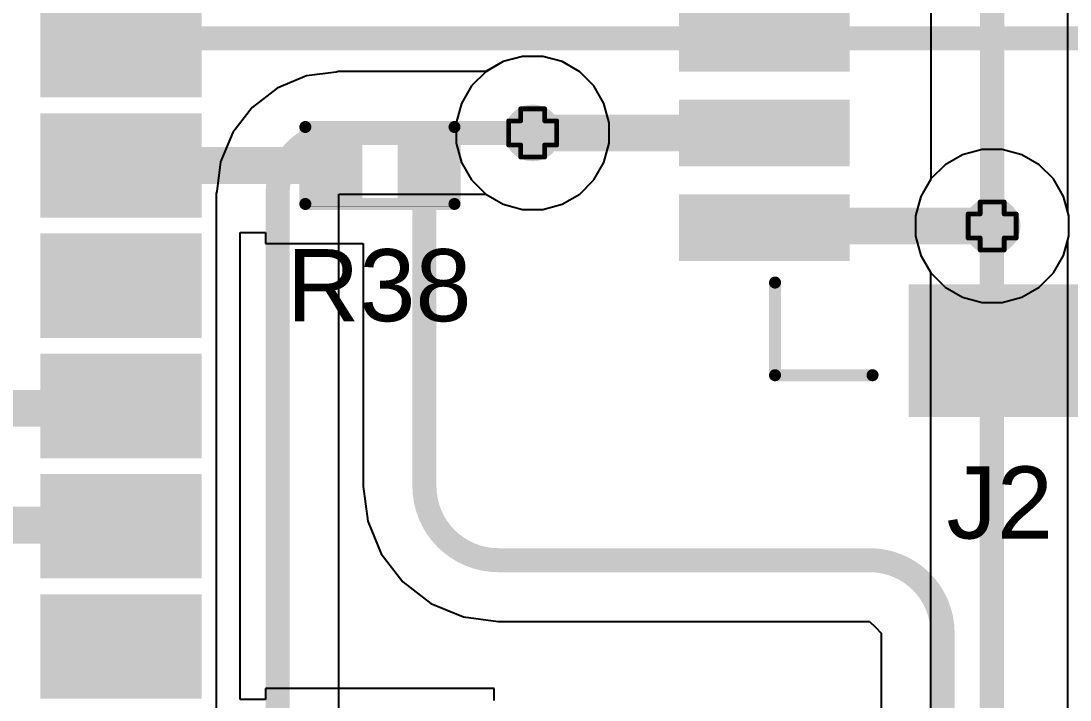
# Model space of a CAD drawing. Header units: inches. Extents: x -18 to 202, y -11 to 119.
# Drawn here: x 33.59 to 44.66, y 46.81 to 53.98 of the extents above; entities that cross this region are included whole.
import ezdxf

# ---------------------------------------------------------------- set-up
doc = ezdxf.new("R2010")
doc.units = ezdxf.units.IN
for name, color, linetype in [('Board Outline', 216, 'Continuous'), ('Bottom Layer', 5, 'Continuous'), ('Drill Drawing', 1, 'Continuous'), ('Ground', 16, 'Continuous'), ('Power', 76, 'Continuous'), ('Top Layer', 1, 'Continuous'), ('Top Overlay', 2, 'Continuous'), ('Top Paste', 8, 'Continuous'), ('Top Solder', 216, 'Continuous'), ('Via Holes', 16, 'Continuous')]:
    doc.layers.add(name, color=color, linetype=linetype)
doc.styles.add('Arial', font='', dxfattribs={"height": 0.2})
doc.styles.get('Arial').set_extended_font_data('Arial')

# ---------------------------------------------------------------- blocks, each defined once
blk = doc.blocks.new('R___0402_3')
at = {"layer": 'Top Layer'}
for points in [[(-0.6985, -0.3175), (-0.6985, 0.3175), (-0.2412999999999999, 0.3175), (-0.2413, -0.3175)], [(0.24130254, -0.3175), (0.24130254, 0.3175), (0.6985025399999999, 0.3175), (0.6985025399999999, -0.3175)]]:
    blk.add_hatch(color=1, dxfattribs=at).paths.add_polyline_path(points)
at = {"layer": 'Top Paste'}
for points in [[(-0.6985, -0.3175), (-0.6985, 0.3175), (-0.2412999999999999, 0.3175), (-0.2413, -0.3175)], [(0.24130254, -0.3175), (0.24130254, 0.3175), (0.6985025399999999, 0.3175), (0.6985025399999999, -0.3175)]]:
    blk.add_hatch(color=8, dxfattribs=at).paths.add_polyline_path(points)
at = {"layer": 'Top Solder'}
for points in [[(-0.75350116, -0.37250116), (-0.75350116, 0.37250116), (-0.1862988399999999, 0.37250116), (-0.18629884, -0.37250116)], [(0.18630138, -0.37250116), (0.18630138, 0.37250116), (0.7535037, 0.37250116), (0.7535037, -0.37250116)]]:
    blk.add_hatch(color=216, dxfattribs=at).paths.add_polyline_path(points)
at = {"layer": 'Top Overlay'}
for points in [[(-0.7874, 0.4064, 0.127, 0.127, 0), (0.7874, 0.4064, 0.127, 0.127, 0)], [(-0.7874, -0.4064, 0.127, 0.127, 0), (-0.7874, 0.4064, 0.127, 0.127, 0)], [(0.7874, -0.4064, 0.127, 0.127, 0), (0.7874, 0.4064, 0.127, 0.127, 0)], [(-0.7874, -0.4064, 0.127, 0.127, 0), (0.7874, -0.4064, 0.127, 0.127, 0)], [(-0.8127974599999999, -0.4318, 0.0032258, 0.0032258, 0), (0.8128, -0.4318, 0.0032258, 0.0032258, 0)]]:
    blk.add_lwpolyline(points, format="xyseb", dxfattribs=at)
for points in [[(-0.8191499999999999, 0.4064, 0.0635, 0.0635, 1), (-0.7556499999999999, 0.4064, 0.0635, 0.0635, 1)], [(-0.8191499999999999, 0.4064, 0.0635, 0.0635, 1), (-0.7556499999999999, 0.4064, 0.0635, 0.0635, 1)], [(0.7556499999999999, 0.4064, 0.0635, 0.0635, 1), (0.8191499999999999, 0.4064, 0.0635, 0.0635, 1)], [(0.7556499999999999, 0.4064, 0.0635, 0.0635, 1), (0.8191499999999999, 0.4064, 0.0635, 0.0635, 1)], [(-0.8191499999999999, -0.4064, 0.0635, 0.0635, 1), (-0.7556499999999999, -0.4064, 0.0635, 0.0635, 1)], [(-0.8191499999999999, -0.4064, 0.0635, 0.0635, 1), (-0.7556499999999999, -0.4064, 0.0635, 0.0635, 1)], [(-0.8136026399999999, -0.4318, 0.0016129, 0.0016129, 1), (-0.81199228, -0.4318, 0.0016129, 0.0016129, 1)], [(0.7556499999999999, -0.4064, 0.0635, 0.0635, 1), (0.8191499999999999, -0.4064, 0.0635, 0.0635, 1)], [(0.7556499999999999, -0.4064, 0.0635, 0.0635, 1), (0.8191499999999999, -0.4064, 0.0635, 0.0635, 1)], [(0.8119948199999999, -0.4318, 0.0016129, 0.0016129, 1), (0.81360518, -0.4318, 0.0016129, 0.0016129, 1)]]:
    blk.add_lwpolyline(points, format="xyseb", close=True, dxfattribs=at)
blk = doc.blocks.new('38_SMD_M______10')
at = {"layer": 'Top Layer'}
for points in [[(7.999995429999999, 4.250000389999999), (9.49999497, 4.250000389999999), (9.49999497, 3.34999965), (7.999995429999999, 3.34999965)], [(7.99999797, 2.98000039), (9.499997509999998, 2.98000039), (9.499997509999998, 2.07999965), (7.99999797, 2.07999965)], [(7.999995429999999, 1.71000293), (9.49999497, 1.71000293), (9.49999497, 0.8100021899999998), (7.999995429999999, 0.8100021899999998)], [(7.99999797, 0.44000039), (9.499997509999998, 0.44000039), (9.499997509999998, -0.46000035), (7.99999797, -0.46000035)], [(7.999995429999999, -0.82999961), (9.49999497, -0.82999961), (9.49999497, -1.73000035), (7.999995429999999, -1.73000035)], [(7.999995429999999, -2.09999961), (9.49999497, -2.09999961), (9.49999497, -3.00000035), (7.999995429999999, -3.00000035)]]:
    blk.add_hatch(color=1, dxfattribs=at).paths.add_polyline_path(points)
at = {"layer": 'Top Paste'}
for points in [[(7.999995429999999, 4.250000389999999), (9.49999497, 4.250000389999999), (9.49999497, 3.34999965), (7.999995429999999, 3.34999965)], [(7.99999797, 2.98000039), (9.499997509999998, 2.98000039), (9.499997509999998, 2.07999965), (7.99999797, 2.07999965)], [(7.999995429999999, 1.71000293), (9.49999497, 1.71000293), (9.49999497, 0.8100021899999998), (7.999995429999999, 0.8100021899999998)], [(7.99999797, 0.44000039), (9.499997509999998, 0.44000039), (9.499997509999998, -0.46000035), (7.99999797, -0.46000035)], [(7.999995429999999, -0.82999961), (9.49999497, -0.82999961), (9.49999497, -1.73000035), (7.999995429999999, -1.73000035)], [(7.999995429999999, -2.09999961), (9.49999497, -2.09999961), (9.49999497, -3.00000035), (7.999995429999999, -3.00000035)]]:
    blk.add_hatch(color=8, dxfattribs=at).paths.add_polyline_path(points)
at = {"layer": 'Top Solder'}
for points in [[(7.89839543, 4.35160039), (9.601594969999999, 4.35160039), (9.601594969999999, 3.24839965), (7.89839543, 3.24839965)], [(7.89839797, 3.08160039), (9.60159751, 3.08160039), (9.60159751, 1.97839965), (7.89839797, 1.97839965)], [(7.89839543, 1.81160293), (9.601594969999999, 1.81160293), (9.601594969999999, 0.7084021899999999), (7.89839543, 0.7084021899999999)], [(7.89839797, 0.54160039), (9.60159751, 0.54160039), (9.60159751, -0.56160035), (7.89839797, -0.56160035)], [(7.89839543, -0.72839961), (9.601594969999999, -0.72839961), (9.601594969999999, -1.83160035), (7.89839543, -1.83160035)], [(7.89839543, -1.99839961), (9.601594969999999, -1.99839961), (9.601594969999999, -3.10160035), (7.89839543, -3.10160035)]]:
    blk.add_hatch(color=216, dxfattribs=at).paths.add_polyline_path(points)
blk = doc.blocks.new('V________T______63')
at = {"layer": 'Top Layer'}
for points in [[(-4.39999755, 2.16249885), (-3.199997409999999, 2.16249885), (-3.199997409999999, 0.36249991), (-4.39999755, 0.36249991)], [(3.20000249, 2.16249885), (4.400002629999999, 2.16249885), (4.400002629999999, 0.36249991), (3.20000249, 0.36249991)], [(-2.74999704, -0.46249971), (-2.24999804, -0.46249971), (-2.24999804, -2.06249905), (-2.74999704, -2.06249905)], [(-1.7499965, -0.46249971), (-1.2499975, -0.46249971), (-1.2499975, -2.06249905), (-1.7499965, -2.06249905)], [(-0.7499959599999999, -0.46249971), (-0.24999696, -0.46249971), (-0.24999696, -2.06249905), (-0.7499959599999999, -2.06249905)], [(0.25000204, -0.46249971), (0.75000104, -0.46249971), (0.75000104, -2.06249905), (0.25000204, -2.06249905)], [(1.25000258, -0.46249971), (1.75000158, -0.46249971), (1.75000158, -2.06249905), (1.25000258, -2.06249905)], [(2.25000312, -0.46249971), (2.75000212, -0.46249971), (2.75000212, -2.06249905), (2.25000312, -2.06249905)]]:
    blk.add_hatch(color=1, dxfattribs=at).paths.add_polyline_path(points)
at = {"layer": 'Top Paste'}
for points in [[(-4.39999755, 2.16249885), (-3.199997409999999, 2.16249885), (-3.199997409999999, 0.36249991), (-4.39999755, 0.36249991)], [(3.20000249, 2.16249885), (4.400002629999999, 2.16249885), (4.400002629999999, 0.36249991), (3.20000249, 0.36249991)], [(-2.74999704, -0.46249971), (-2.24999804, -0.46249971), (-2.24999804, -2.06249905), (-2.74999704, -2.06249905)], [(-1.7499965, -0.46249971), (-1.2499975, -0.46249971), (-1.2499975, -2.06249905), (-1.7499965, -2.06249905)], [(-0.7499959599999999, -0.46249971), (-0.24999696, -0.46249971), (-0.24999696, -2.06249905), (-0.7499959599999999, -2.06249905)], [(0.25000204, -0.46249971), (0.75000104, -0.46249971), (0.75000104, -2.06249905), (0.25000204, -2.06249905)], [(1.25000258, -0.46249971), (1.75000158, -0.46249971), (1.75000158, -2.06249905), (1.25000258, -2.06249905)], [(2.25000312, -0.46249971), (2.75000212, -0.46249971), (2.75000212, -2.06249905), (2.25000312, -2.06249905)]]:
    blk.add_hatch(color=8, dxfattribs=at).paths.add_polyline_path(points)
at = {"layer": 'Top Solder'}
for points in [[(-4.50159755, 2.26409885), (-3.09839741, 2.26409885), (-3.09839741, 0.26089991), (-4.50159755, 0.26089991)], [(3.09840249, 2.26409885), (4.50160263, 2.26409885), (4.50160263, 0.26089991), (3.09840249, 0.26089991)], [(-2.85159704, -0.36089971), (-2.14839804, -0.36089971), (-2.14839804, -2.16409905), (-2.85159704, -2.16409905)], [(-1.8515965, -0.36089971), (-1.1483975, -0.36089971), (-1.1483975, -2.16409905), (-1.8515965, -2.16409905)], [(-0.8515959599999999, -0.36089971), (-0.14839696, -0.36089971), (-0.14839696, -2.16409905), (-0.8515959599999999, -2.16409905)], [(0.14840204, -0.36089971), (0.8516010399999999, -0.36089971), (0.8516010399999999, -2.16409905), (0.14840204, -2.16409905)], [(1.14840258, -0.36089971), (1.85160158, -0.36089971), (1.85160158, -2.16409905), (1.14840258, -2.16409905)], [(2.14840312, -0.36089971), (2.85160212, -0.36089971), (2.85160212, -2.16409905), (2.14840312, -2.16409905)]]:
    blk.add_hatch(color=216, dxfattribs=at).paths.add_polyline_path(points)
at = {"layer": 'Top Overlay'}
for points in [[(2.93220394, 2.1731986, 0.127, 0.127, 0), (-2.884398599999999, 2.1731986, 0.127, 0.127, 0)], [(-4.0591994, -1.15000024, 0.127, 0.127, 0), (-4.0591994, -0.12040108, 0.127, 0.127, 0)], [(4.059204479999999, -1.15000024, 0.127, 0.127, 0), (4.059204479999999, -0.12040108, 0.127, 0.127, 0)], [(-3.08040024, -1.15000024, 0.127, 0.127, 0), (-4.0591994, -1.15000024, 0.127, 0.127, 0)], [(4.059204479999999, -1.15000024, 0.127, 0.127, 0), (3.08040532, -1.15000024, 0.127, 0.127, 0)], [(-3.0226, -1.5494, 0.127, 0.127, 0), (-3.1496, -1.4224, 0.127, 0.127, 0)], [(-3.1496, -1.6764, 0.127, 0.127, 0), (-3.1496, -1.4224, 0.127, 0.127, 0)], [(-3.1496, -1.6764, 0.127, 0.127, 0), (-3.0226, -1.5494, 0.127, 0.127, 0)]]:
    blk.add_lwpolyline(points, format="xyseb", dxfattribs=at)
for points in [[(-2.9161486, 2.1731986, 0.0635, 0.0635, 1), (-2.8526486, 2.1731986, 0.0635, 0.0635, 1)], [(2.90045394, 2.1731986, 0.0635, 0.0635, 1), (2.96395394, 2.1731986, 0.0635, 0.0635, 1)], [(-4.0909494, -0.12040108, 0.0635, 0.0635, 1), (-4.0274494, -0.12040108, 0.0635, 0.0635, 1)], [(4.02745448, -0.12040108, 0.0635, 0.0635, 1), (4.09095448, -0.12040108, 0.0635, 0.0635, 1)], [(-4.0909494, -1.15000024, 0.0635, 0.0635, 1), (-4.0274494, -1.15000024, 0.0635, 0.0635, 1)], [(-4.0909494, -1.15000024, 0.0635, 0.0635, 1), (-4.0274494, -1.15000024, 0.0635, 0.0635, 1)], [(-3.11215024, -1.15000024, 0.0635, 0.0635, 1), (-3.04865024, -1.15000024, 0.0635, 0.0635, 1)], [(3.04865532, -1.15000024, 0.0635, 0.0635, 1), (3.11215532, -1.15000024, 0.0635, 0.0635, 1)], [(4.02745448, -1.15000024, 0.0635, 0.0635, 1), (4.09095448, -1.15000024, 0.0635, 0.0635, 1)], [(4.02745448, -1.15000024, 0.0635, 0.0635, 1), (4.09095448, -1.15000024, 0.0635, 0.0635, 1)], [(-3.18135, -1.4224, 0.0635, 0.0635, 1), (-3.11785, -1.4224, 0.0635, 0.0635, 1)], [(-3.18135, -1.4224, 0.0635, 0.0635, 1), (-3.11785, -1.4224, 0.0635, 0.0635, 1)], [(-3.05435, -1.5494, 0.0635, 0.0635, 1), (-2.99085, -1.5494, 0.0635, 0.0635, 1)], [(-3.05435, -1.5494, 0.0635, 0.0635, 1), (-2.99085, -1.5494, 0.0635, 0.0635, 1)], [(-3.18135, -1.6764, 0.0635, 0.0635, 1), (-3.11785, -1.6764, 0.0635, 0.0635, 1)], [(-3.18135, -1.6764, 0.0635, 0.0635, 1), (-3.11785, -1.6764, 0.0635, 0.0635, 1)]]:
    blk.add_lwpolyline(points, format="xyseb", close=True, dxfattribs=at)

msp = doc.modelspace()

# ---------------------------------------------------------------- hatches: boundary and pattern name
at = {"layer": 'Bottom Layer'}
h = msp.add_hatch(color=5, dxfattribs=at)
edge = h.paths.add_edge_path()
edge.add_arc((38.989, 52.7984847), 0.2999994, 0, 360)
h = msp.add_hatch(color=5, dxfattribs=at)
edge = h.paths.add_edge_path()
edge.add_arc((43.8404, 51.816), 0.2999994, 0, 360)
at = {"layer": 'Ground'}
h = msp.add_hatch(color=16, dxfattribs=at)
edge = h.paths.add_edge_path()
edge.add_arc((38.989, 52.7984847), 0.2999994, 0, 360)
h = msp.add_hatch(color=16, dxfattribs=at)
edge = h.paths.add_edge_path()
edge.add_arc((43.8404, 51.816), 0.2999994, 0, 360)
at = {"layer": 'Power'}
h = msp.add_hatch(color=76, dxfattribs=at)
edge = h.paths.add_edge_path()
edge.add_arc((38.989, 52.7984847), 0.2999994, 0, 360)
h = msp.add_hatch(color=76, dxfattribs=at)
edge = h.paths.add_edge_path()
edge.add_arc((43.8404, 51.816), 0.2999994, 0, 360)
at = {"layer": 'Top Layer'}
h = msp.add_hatch(color=1, dxfattribs=at)
edge = h.paths.add_edge_path()
edge.add_arc((38.989, 52.7984847), 0.2999994, 0, 360)
h = msp.add_hatch(color=1, dxfattribs=at)
edge = h.paths.add_edge_path()
edge.add_arc((43.8404, 51.816), 0.2999994, 0, 360)
at = {"layer": 'Via Holes'}
h = msp.add_hatch(color=7, dxfattribs=at)
edge = h.paths.add_edge_path()
edge.add_arc((38.989, 52.7984847), 0.1499997, 0, 360)
h = msp.add_hatch(color=7, dxfattribs=at)
edge = h.paths.add_edge_path()
edge.add_arc((43.8404, 51.816), 0.1499997, 0, 360)

# ---------------------------------------------------------------- linework, layer by layer
at = {"layer": 'Board Outline'}
msp.add_lwpolyline([(44.2298709, 62.30989315999999, 0.254, 0.254, -3.535496147403243), (7.564747379999999, 62.28912103999999, 0.254, 0.254, 0)], format="xyseb", dxfattribs=at)
at = {"layer": 'Bottom Layer'}
for p, q in [((38.67712356, 53.55141944), (38.49287704, 53.44504424)), ((38.8826248, 53.6064841), (38.67712356, 53.55141944)), ((39.0953752, 53.6064841), (38.8826248, 53.6064841)), ((39.30087644, 53.55141944), (39.0953752, 53.6064841)), ((39.48512296, 53.44504424), (39.30087644, 53.55141944)), ((38.49287704, 53.44504424), (38.34244046, 53.29460766)), ((39.63555954, 53.29460766), (39.48512296, 53.44504424)), ((38.34244046, 53.29460766), (38.23606526, 53.11036114)), ((39.74193474, 53.11036114), (39.63555954, 53.29460766)), ((38.23606526, 53.11036114), (38.1810006, 52.9048599)), ((39.7969994, 52.9048599), (39.74193474, 53.11036114)), ((38.1810006, 52.9048599), (38.1810006, 52.69210949999999)), ((39.7969994, 52.69210949999999), (39.7969994, 52.9048599)), ((38.1810006, 52.69210949999999), (38.23606526, 52.48660825999999)), ((39.74193474, 52.48660825999999), (39.7969994, 52.69210949999999)), ((43.73402479999999, 52.6239994), (43.52852356, 52.56893474)), ((43.9467752, 52.6239994), (43.73402479999999, 52.6239994)), ((44.15227643999999, 52.56893474), (43.9467752, 52.6239994)), ((43.52852356, 52.56893474), (43.34427704, 52.46255953999999)), ((44.33652296, 52.46255953999999), (44.15227643999999, 52.56893474)), ((38.23606526, 52.48660825999999), (38.34244046, 52.30236173999999)), ((39.63555954, 52.30236173999999), (39.74193474, 52.48660825999999)), ((43.34427704, 52.46255953999999), (43.19384046, 52.31212296)), ((44.48695954, 52.31212296), (44.33652296, 52.46255953999999)), ((38.34244046, 52.30236173999999), (38.49287704, 52.15192516)), ((39.48512296, 52.15192516), (39.63555954, 52.30236173999999)), ((43.19384046, 52.31212296), (43.08746526, 52.12787644)), ((44.59333474, 52.12787644), (44.48695954, 52.31212296)), ((38.49287704, 52.15192516), (38.67712356, 52.04554996)), ((39.30087644, 52.04554996), (39.48512296, 52.15192516)), ((43.08746526, 52.12787644), (43.0324006, 51.9223752)), ((44.6483994, 51.9223752), (44.59333474, 52.12787644)), ((38.67712356, 52.04554996), (38.8826248, 51.9904853)), ((38.8826248, 51.9904853), (39.0953752, 51.9904853)), ((39.0953752, 51.9904853), (39.30087644, 52.04554996)), ((43.0324006, 51.9223752), (43.0324006, 51.70962479999999)), ((44.6483994, 51.70962479999999), (44.6483994, 51.9223752)), ((43.0324006, 51.70962479999999), (43.08746526, 51.50412356)), ((44.59333474, 51.50412356), (44.6483994, 51.70962479999999)), ((43.08746526, 51.50412356), (43.19384046, 51.31987703999999)), ((44.48695954, 51.31987703999999), (44.59333474, 51.50412356)), ((43.19384046, 51.31987703999999), (43.34427704, 51.16944046)), ((44.33652296, 51.16944046), (44.48695954, 51.31987703999999)), ((43.34427704, 51.16944046), (43.52852356, 51.06306526)), ((43.52852356, 51.06306526), (43.73402479999999, 51.00800059999999)), ((43.9467752, 51.00800059999999), (44.15227643999999, 51.06306526)), ((44.15227643999999, 51.06306526), (44.33652296, 51.16944046)), ((43.73402479999999, 51.00800059999999), (43.9467752, 51.00800059999999))]:
    msp.add_line(p, q, dxfattribs=at)
at = {"layer": 'Drill Drawing'}
for points in [[(38.862, 52.92548469999999, 0.0508, 0.0508, 0), (38.862, 53.0524847, 0.0508, 0.0508, 0)], [(38.862, 53.0524847, 0.0508, 0.0508, 0), (39.116, 53.0524847, 0.0508, 0.0508, 0)], [(39.116, 52.92548469999999, 0.0508, 0.0508, 0), (39.116, 53.0524847, 0.0508, 0.0508, 0)], [(38.73499999999999, 52.6714847, 0.0508, 0.0508, 0), (38.73499999999999, 52.92548469999999, 0.0508, 0.0508, 0)], [(38.73499999999999, 52.92548469999999, 0.0508, 0.0508, 0), (38.862, 52.92548469999999, 0.0508, 0.0508, 0)], [(39.116, 52.92548469999999, 0.0508, 0.0508, 0), (39.24299999999999, 52.92548469999999, 0.0508, 0.0508, 0)], [(39.24299999999999, 52.6714847, 0.0508, 0.0508, 0), (39.24299999999999, 52.92548469999999, 0.0508, 0.0508, 0)], [(38.73499999999999, 52.6714847, 0.0508, 0.0508, 0), (38.862, 52.6714847, 0.0508, 0.0508, 0)], [(38.862, 52.5444847, 0.0508, 0.0508, 0), (38.862, 52.6714847, 0.0508, 0.0508, 0)], [(39.116, 52.6714847, 0.0508, 0.0508, 0), (39.24299999999999, 52.6714847, 0.0508, 0.0508, 0)], [(39.116, 52.5444847, 0.0508, 0.0508, 0), (39.116, 52.6714847, 0.0508, 0.0508, 0)], [(38.862, 52.5444847, 0.0508, 0.0508, 0), (39.116, 52.5444847, 0.0508, 0.0508, 0)], [(43.7134, 51.943, 0.0508, 0.0508, 0), (43.7134, 52.06999999999999, 0.0508, 0.0508, 0)], [(43.7134, 52.06999999999999, 0.0508, 0.0508, 0), (43.9674, 52.06999999999999, 0.0508, 0.0508, 0)], [(43.9674, 51.943, 0.0508, 0.0508, 0), (43.9674, 52.06999999999999, 0.0508, 0.0508, 0)], [(43.5864, 51.689, 0.0508, 0.0508, 0), (43.5864, 51.943, 0.0508, 0.0508, 0)], [(43.5864, 51.943, 0.0508, 0.0508, 0), (43.7134, 51.943, 0.0508, 0.0508, 0)], [(43.9674, 51.943, 0.0508, 0.0508, 0), (44.0944, 51.943, 0.0508, 0.0508, 0)], [(44.0944, 51.689, 0.0508, 0.0508, 0), (44.0944, 51.943, 0.0508, 0.0508, 0)], [(43.5864, 51.689, 0.0508, 0.0508, 0), (43.7134, 51.689, 0.0508, 0.0508, 0)], [(43.7134, 51.56199999999999, 0.0508, 0.0508, 0), (43.7134, 51.689, 0.0508, 0.0508, 0)], [(43.9674, 51.689, 0.0508, 0.0508, 0), (44.0944, 51.689, 0.0508, 0.0508, 0)], [(43.9674, 51.56199999999999, 0.0508, 0.0508, 0), (43.9674, 51.689, 0.0508, 0.0508, 0)], [(43.7134, 51.56199999999999, 0.0508, 0.0508, 0), (43.9674, 51.56199999999999, 0.0508, 0.0508, 0)]]:
    msp.add_lwpolyline(points, format="xyseb", dxfattribs=at)
for points in [[(38.8493, 53.0524847, 0.0254, 0.0254, 1), (38.8747, 53.0524847, 0.0254, 0.0254, 1)], [(38.8493, 53.0524847, 0.0254, 0.0254, 1), (38.8747, 53.0524847, 0.0254, 0.0254, 1)], [(39.1033, 53.0524847, 0.0254, 0.0254, 1), (39.12869999999999, 53.0524847, 0.0254, 0.0254, 1)], [(39.1033, 53.0524847, 0.0254, 0.0254, 1), (39.12869999999999, 53.0524847, 0.0254, 0.0254, 1)], [(38.7223, 52.92548469999999, 0.0254, 0.0254, 1), (38.7477, 52.92548469999999, 0.0254, 0.0254, 1)], [(38.7223, 52.92548469999999, 0.0254, 0.0254, 1), (38.7477, 52.92548469999999, 0.0254, 0.0254, 1)], [(38.8493, 52.92548469999999, 0.0254, 0.0254, 1), (38.8747, 52.92548469999999, 0.0254, 0.0254, 1)], [(38.8493, 52.92548469999999, 0.0254, 0.0254, 1), (38.8747, 52.92548469999999, 0.0254, 0.0254, 1)], [(39.1033, 52.92548469999999, 0.0254, 0.0254, 1), (39.12869999999999, 52.92548469999999, 0.0254, 0.0254, 1)], [(39.1033, 52.92548469999999, 0.0254, 0.0254, 1), (39.12869999999999, 52.92548469999999, 0.0254, 0.0254, 1)], [(39.2303, 52.92548469999999, 0.0254, 0.0254, 1), (39.2557, 52.92548469999999, 0.0254, 0.0254, 1)], [(39.2303, 52.92548469999999, 0.0254, 0.0254, 1), (39.2557, 52.92548469999999, 0.0254, 0.0254, 1)], [(38.7223, 52.6714847, 0.0254, 0.0254, 1), (38.7477, 52.6714847, 0.0254, 0.0254, 1)], [(38.7223, 52.6714847, 0.0254, 0.0254, 1), (38.7477, 52.6714847, 0.0254, 0.0254, 1)], [(38.8493, 52.6714847, 0.0254, 0.0254, 1), (38.8747, 52.6714847, 0.0254, 0.0254, 1)], [(38.8493, 52.6714847, 0.0254, 0.0254, 1), (38.8747, 52.6714847, 0.0254, 0.0254, 1)], [(39.1033, 52.6714847, 0.0254, 0.0254, 1), (39.12869999999999, 52.6714847, 0.0254, 0.0254, 1)], [(39.1033, 52.6714847, 0.0254, 0.0254, 1), (39.12869999999999, 52.6714847, 0.0254, 0.0254, 1)], [(39.2303, 52.6714847, 0.0254, 0.0254, 1), (39.2557, 52.6714847, 0.0254, 0.0254, 1)], [(39.2303, 52.6714847, 0.0254, 0.0254, 1), (39.2557, 52.6714847, 0.0254, 0.0254, 1)], [(38.8493, 52.5444847, 0.0254, 0.0254, 1), (38.8747, 52.5444847, 0.0254, 0.0254, 1)], [(38.8493, 52.5444847, 0.0254, 0.0254, 1), (38.8747, 52.5444847, 0.0254, 0.0254, 1)], [(39.1033, 52.5444847, 0.0254, 0.0254, 1), (39.12869999999999, 52.5444847, 0.0254, 0.0254, 1)], [(39.1033, 52.5444847, 0.0254, 0.0254, 1), (39.12869999999999, 52.5444847, 0.0254, 0.0254, 1)], [(43.7007, 52.06999999999999, 0.0254, 0.0254, 1), (43.7261, 52.06999999999999, 0.0254, 0.0254, 1)], [(43.7007, 52.06999999999999, 0.0254, 0.0254, 1), (43.7261, 52.06999999999999, 0.0254, 0.0254, 1)], [(43.9547, 52.06999999999999, 0.0254, 0.0254, 1), (43.9801, 52.06999999999999, 0.0254, 0.0254, 1)], [(43.9547, 52.06999999999999, 0.0254, 0.0254, 1), (43.9801, 52.06999999999999, 0.0254, 0.0254, 1)], [(43.5737, 51.943, 0.0254, 0.0254, 1), (43.59909999999999, 51.943, 0.0254, 0.0254, 1)], [(43.5737, 51.943, 0.0254, 0.0254, 1), (43.59909999999999, 51.943, 0.0254, 0.0254, 1)], [(43.7007, 51.943, 0.0254, 0.0254, 1), (43.7261, 51.943, 0.0254, 0.0254, 1)], [(43.7007, 51.943, 0.0254, 0.0254, 1), (43.7261, 51.943, 0.0254, 0.0254, 1)], [(43.9547, 51.943, 0.0254, 0.0254, 1), (43.9801, 51.943, 0.0254, 0.0254, 1)], [(43.9547, 51.943, 0.0254, 0.0254, 1), (43.9801, 51.943, 0.0254, 0.0254, 1)], [(44.0817, 51.943, 0.0254, 0.0254, 1), (44.1071, 51.943, 0.0254, 0.0254, 1)], [(44.0817, 51.943, 0.0254, 0.0254, 1), (44.1071, 51.943, 0.0254, 0.0254, 1)], [(43.5737, 51.689, 0.0254, 0.0254, 1), (43.59909999999999, 51.689, 0.0254, 0.0254, 1)], [(43.5737, 51.689, 0.0254, 0.0254, 1), (43.59909999999999, 51.689, 0.0254, 0.0254, 1)], [(43.7007, 51.689, 0.0254, 0.0254, 1), (43.7261, 51.689, 0.0254, 0.0254, 1)], [(43.7007, 51.689, 0.0254, 0.0254, 1), (43.7261, 51.689, 0.0254, 0.0254, 1)], [(43.9547, 51.689, 0.0254, 0.0254, 1), (43.9801, 51.689, 0.0254, 0.0254, 1)], [(43.9547, 51.689, 0.0254, 0.0254, 1), (43.9801, 51.689, 0.0254, 0.0254, 1)], [(44.0817, 51.689, 0.0254, 0.0254, 1), (44.1071, 51.689, 0.0254, 0.0254, 1)], [(44.0817, 51.689, 0.0254, 0.0254, 1), (44.1071, 51.689, 0.0254, 0.0254, 1)], [(43.7007, 51.56199999999999, 0.0254, 0.0254, 1), (43.7261, 51.56199999999999, 0.0254, 0.0254, 1)], [(43.7007, 51.56199999999999, 0.0254, 0.0254, 1), (43.7261, 51.56199999999999, 0.0254, 0.0254, 1)], [(43.9547, 51.56199999999999, 0.0254, 0.0254, 1), (43.9801, 51.56199999999999, 0.0254, 0.0254, 1)], [(43.9547, 51.56199999999999, 0.0254, 0.0254, 1), (43.9801, 51.56199999999999, 0.0254, 0.0254, 1)]]:
    msp.add_lwpolyline(points, format="xyseb", close=True, dxfattribs=at)
at = {"layer": 'Ground'}
for p, q in [((38.67712356, 53.55141944), (38.49287704, 53.44504424)), ((38.8826248, 53.6064841), (38.67712356, 53.55141944)), ((39.0953752, 53.6064841), (38.8826248, 53.6064841)), ((39.30087644, 53.55141944), (39.0953752, 53.6064841)), ((39.48512296, 53.44504424), (39.30087644, 53.55141944)), ((38.49287704, 53.44504424), (38.34244046, 53.29460766)), ((39.63555954, 53.29460766), (39.48512296, 53.44504424)), ((38.34244046, 53.29460766), (38.23606526, 53.11036114)), ((39.74193474, 53.11036114), (39.63555954, 53.29460766)), ((38.23606526, 53.11036114), (38.1810006, 52.9048599)), ((39.7969994, 52.9048599), (39.74193474, 53.11036114)), ((38.1810006, 52.9048599), (38.1810006, 52.69210949999999)), ((39.7969994, 52.69210949999999), (39.7969994, 52.9048599)), ((38.1810006, 52.69210949999999), (38.23606526, 52.48660825999999)), ((39.74193474, 52.48660825999999), (39.7969994, 52.69210949999999)), ((43.73402479999999, 52.6239994), (43.52852356, 52.56893474)), ((43.9467752, 52.6239994), (43.73402479999999, 52.6239994)), ((44.15227643999999, 52.56893474), (43.9467752, 52.6239994)), ((43.52852356, 52.56893474), (43.34427704, 52.46255953999999)), ((44.33652296, 52.46255953999999), (44.15227643999999, 52.56893474)), ((38.23606526, 52.48660825999999), (38.34244046, 52.30236173999999)), ((39.63555954, 52.30236173999999), (39.74193474, 52.48660825999999)), ((43.34427704, 52.46255953999999), (43.19384046, 52.31212296)), ((44.48695954, 52.31212296), (44.33652296, 52.46255953999999)), ((38.34244046, 52.30236173999999), (38.49287704, 52.15192516)), ((39.48512296, 52.15192516), (39.63555954, 52.30236173999999)), ((43.19384046, 52.31212296), (43.08746526, 52.12787644)), ((44.59333474, 52.12787644), (44.48695954, 52.31212296)), ((38.49287704, 52.15192516), (38.67712356, 52.04554996)), ((39.30087644, 52.04554996), (39.48512296, 52.15192516)), ((43.08746526, 52.12787644), (43.0324006, 51.9223752)), ((44.6483994, 51.9223752), (44.59333474, 52.12787644)), ((38.67712356, 52.04554996), (38.8826248, 51.9904853)), ((38.8826248, 51.9904853), (39.0953752, 51.9904853)), ((39.0953752, 51.9904853), (39.30087644, 52.04554996)), ((43.0324006, 51.9223752), (43.0324006, 51.70962479999999)), ((44.6483994, 51.70962479999999), (44.6483994, 51.9223752)), ((43.0324006, 51.70962479999999), (43.08746526, 51.50412356)), ((44.59333474, 51.50412356), (44.6483994, 51.70962479999999)), ((43.08746526, 51.50412356), (43.19384046, 51.31987703999999)), ((44.48695954, 51.31987703999999), (44.59333474, 51.50412356)), ((43.19384046, 51.31987703999999), (43.34427704, 51.16944046)), ((44.33652296, 51.16944046), (44.48695954, 51.31987703999999)), ((43.34427704, 51.16944046), (43.52852356, 51.06306526)), ((43.52852356, 51.06306526), (43.73402479999999, 51.00800059999999)), ((43.9467752, 51.00800059999999), (44.15227643999999, 51.06306526)), ((44.15227643999999, 51.06306526), (44.33652296, 51.16944046)), ((43.73402479999999, 51.00800059999999), (43.9467752, 51.00800059999999))]:
    msp.add_line(p, q, dxfattribs=at)
at = {"layer": 'Power'}
for p, q in [((44.6377187, 51.96223542), (44.6377187, 56.07707859999999)), ((43.19295908, 55.46089491999999), (43.19295908, 52.31059642)), ((38.67712356, 53.55141944), (38.49440358, 53.44592561999999)), ((38.8826248, 53.6064841), (38.67712356, 53.55141944)), ((39.0953752, 53.6064841), (38.8826248, 53.6064841)), ((39.30087644, 53.55141944), (39.0953752, 53.6064841)), ((39.48512296, 53.44504424), (39.30087644, 53.55141944)), ((36.6026573, 53.40069076), (36.29270364, 53.27230138)), ((36.9137946, 53.4416508), (36.6026573, 53.40069076)), ((36.93528045999999, 53.44592561999999), (36.9137946, 53.4416508)), ((38.49440358, 53.44592561999999), (36.93528045999999, 53.44592561999999)), ((39.63555954, 53.29460766), (39.48512296, 53.44504424)), ((39.74193474, 53.11036114), (39.63555954, 53.29460766)), ((36.29270364, 53.27230138), (36.02653958, 53.0680676)), ((36.02653958, 53.0680676), (35.8223058, 52.80190354)), ((39.7969994, 52.9048599), (39.74193474, 53.11036114)), ((39.7969994, 52.69210949999999), (39.7969994, 52.9048599)), ((35.8223058, 52.80190354), (35.69391642, 52.49194987999999)), ((39.74193474, 52.48660825999999), (39.7969994, 52.69210949999999)), ((35.69391642, 52.49194987999999), (35.65295638, 52.18081257999999)), ((39.63555954, 52.30236173999999), (39.74193474, 52.48660825999999)), ((39.48512296, 52.15192516), (39.63555954, 52.30236173999999)), ((43.19295908, 52.31059642), (43.08746526, 52.12787644)), ((35.65295638, 52.18081257999999), (35.64868156, 52.15932672)), ((35.64868156, 52.15932672), (35.64868156, 42.78939118)), ((36.9435634, 42.78939118), (36.9435634, 52.15104377999999)), ((36.9435634, 52.15104377999999), (38.49440358, 52.15104377999999)), ((38.49440358, 52.15104377999999), (38.67712356, 52.04554996)), ((39.30087644, 52.04554996), (39.48512296, 52.15192516)), ((43.08746526, 52.12787644), (43.0324006, 51.9223752)), ((38.67712356, 52.04554996), (38.8826248, 51.9904853)), ((38.8826248, 51.9904853), (39.0953752, 51.9904853)), ((39.0953752, 51.9904853), (39.30087644, 52.04554996)), ((44.6483994, 51.9223752), (44.6377187, 51.96223542)), ((43.0324006, 51.9223752), (43.0324006, 51.70962479999999)), ((44.6483994, 51.70962479999999), (44.6483994, 51.9223752)), ((43.0324006, 51.70962479999999), (43.08746526, 51.50412356)), ((44.6377187, 51.66976458), (44.6483994, 51.70962479999999)), ((44.6377187, 42.17808684), (44.6377187, 51.66976458)), ((43.08746526, 51.50412356), (43.18927608, 51.32778151999999)), ((43.18927608, 51.32778151999999), (43.18927608, 42.55825372))]:
    msp.add_line(p, q, dxfattribs=at)
for points in [[(43.8404, 51.816, 0.254, 0.254, 0), (43.8404, 55.46089491999999, 0.254, 0.254, 0)], [(36.29612247999999, 52.15932672, 0.254, 0.254, -0.4142135623730951), (36.93528045999999, 52.7984847, 0.254, 0.254, 0)], [(36.93528045999999, 52.7984847, 0.254, 0.254, 0), (38.989, 52.7984847, 0.254, 0.254, 0)], [(36.29612247999999, 42.29479475999999, 0.254, 0.254, 0), (36.29612247999999, 52.15932672, 0.254, 0.254, 0)], [(43.83671699999999, 51.812317, 0.254, 0.254, 0), (43.8404, 51.816, 0.254, 0.254, 0)], [(43.83671699999999, 42.06301214, 0.254, 0.254, 0), (43.83671699999999, 51.812317, 0.254, 0.254, 0)]]:
    msp.add_lwpolyline(points, format="xyseb", dxfattribs=at)
for points in [[(36.87178046, 52.7984847, 0.127, 0.127, 1), (36.99878046, 52.7984847, 0.127, 0.127, 1)], [(36.87178046, 52.7984847, 0.127, 0.127, 1), (36.99878046, 52.7984847, 0.127, 0.127, 1)], [(38.9255, 52.7984847, 0.127, 0.127, 1), (39.0525, 52.7984847, 0.127, 0.127, 1)], [(36.23262248, 52.15932672, 0.127, 0.127, 1), (36.35962248, 52.15932672, 0.127, 0.127, 1)], [(36.23262248, 52.15932672, 0.127, 0.127, 1), (36.35962248, 52.15932672, 0.127, 0.127, 1)], [(43.773217, 51.812317, 0.127, 0.127, 1), (43.900217, 51.812317, 0.127, 0.127, 1)], [(43.773217, 51.812317, 0.127, 0.127, 1), (43.900217, 51.812317, 0.127, 0.127, 1)], [(43.7769, 51.816, 0.127, 0.127, 1), (43.90389999999999, 51.816, 0.127, 0.127, 1)], [(43.7769, 51.816, 0.127, 0.127, 1), (43.90389999999999, 51.816, 0.127, 0.127, 1)]]:
    msp.add_lwpolyline(points, format="xyseb", close=True, dxfattribs=at)
at = {"layer": 'Top Layer'}
for p, q in [((35.89919922, 51.49679819999999), (35.89919922, 51.74604332)), ((35.89919922, 51.74604332), (36.1696, 51.74604332)), ((36.1696, 51.74604332), (36.1696, 51.6292973)), ((36.1696, 51.6292973), (37.19856162, 51.6292973)), ((37.19856162, 51.6292973), (37.19856162, 49.0669834)), ((35.89919668, 50.8727964), (35.89919668, 51.49679819999999)), ((35.89919668, 51.49679819999999), (35.89919922, 51.49679819999999)), ((35.89919922, 50.8727964), (35.89919668, 50.8727964)), ((35.89919922, 48.95679819999999), (35.89919922, 50.8727964)), ((37.19856162, 49.0669834), (37.19920678, 49.06373474)), ((35.89919668, 47.6867982), (35.89919668, 48.95679819999999)), ((35.89919668, 48.95679819999999), (35.89919922, 48.95679819999999)), ((37.19920678, 49.06373474), (37.24746424, 48.69718226)), ((37.24746424, 48.69718226), (37.39020462, 48.35258046)), ((37.39020462, 48.35258046), (37.61726792, 48.05666538)), ((37.61726792, 48.05666538), (37.913183, 47.82960208)), ((37.913183, 47.82960208), (38.2577848, 47.6868617)), ((35.89919668, 47.0627964), (35.89919668, 47.6867982)), ((38.2577848, 47.6868617), (38.62433728, 47.63860424)), ((38.62433728, 47.63860424), (38.62758594, 47.63795907999999)), ((38.62758594, 47.63795907999999), (42.54634112, 47.63795907999999)), ((42.54634112, 47.63795907999999), (42.60836284, 47.5765622)), ((42.60836284, 47.5765622), (42.66975971999999, 47.51454047999999)), ((42.66975971999999, 47.51454047999999), (42.66975971999999, 44.8401313)), ((35.89919922, 47.0627964), (35.89919668, 47.0627964)), ((35.89919922, 46.81355128), (35.89919922, 47.0627964)), ((38.58260254, 46.9302973), (36.1696, 46.9302973)), ((36.1696, 46.9302973), (36.1696, 46.81355128)), ((38.58260254, 46.80352082), (38.58260254, 46.9302973)), ((36.1696, 46.81355128), (35.89919922, 46.81355128))]:
    msp.add_line(p, q, dxfattribs=at)
for points in [[(34.64119818, 53.72479729999999, 0.254, 0.254, -0.198912367379658), (34.81909724, 53.79848524, 0.254, 0.254, 0)], [(34.81909724, 53.79848524, 0.254, 0.254, 0), (41.43526892, 53.79848524, 0.254, 0.254, 0)], [(41.43526892, 53.79848524, 0.254, 0.254, 0), (46.56901278, 53.79848524, 0.254, 0.254, 0)], [(38.989, 52.7984847, 0.389382, 0.389382, 0), (41.40908151999999, 52.7984847, 0.389382, 0.389382, 0)], [(41.40908151999999, 52.7984847, 0.389382, 0.389382, 0), (41.42217522, 52.78539099999999, 0.389382, 0.389382, 0)], [(41.42217522, 52.78539099999999, 0.254, 0.254, 0), (41.43526892, 52.7984847, 0.254, 0.254, 0)], [(34.64120072, 52.4547973, 0.389382, 0.389382, 0), (36.9062, 52.4547973, 0.389382, 0.389382, 0)], [(37.84600254, 49.0669834, 0.254, 0.254, 0), (37.84600254, 52.4547973, 0.254, 0.254, 0)], [(41.43526892, 51.816, 0.389382, 0.389382, 0), (43.8404, 51.816, 0.389382, 0.389382, 0)], [(41.43526892, 51.79848416, 0.254, 0.254, 0), (41.43526892, 51.816, 0.254, 0.254, 0)], [(31.30647028, 49.89011612, 0.389382, 0.389382, 0), (34.61651954, 49.89011612, 0.389382, 0.389382, 0)], [(34.61651954, 49.89011612, 0.389382, 0.389382, 0), (34.64120072, 49.9147973, 0.389382, 0.389382, 0)], [(38.62758594, 48.2854, 0.254, 0.254, -0.4142135623730951), (37.84600254, 49.0669834, 0.254, 0.254, 0)], [(31.98940262, 48.65559738, 0.389382, 0.389382, 0), (34.63039809999999, 48.65559738, 0.389382, 0.389382, 0)], [(34.63039809999999, 48.65559738, 0.389382, 0.389382, 0), (34.64119818, 48.6447973, 0.389382, 0.389382, 0)], [(38.62758594, 48.2854, 0.254, 0.254, 0), (42.54758571999999, 48.2854, 0.254, 0.254, 0)], [(42.54758571999999, 48.2854, 0.254, 0.254, -0.4142135623730951), (43.31720064, 47.51578507999999, 0.254, 0.254, 0)], [(43.31720064, 43.87213222, 0.254, 0.254, 0), (43.31720064, 47.51578507999999, 0.254, 0.254, 0)]]:
    msp.add_lwpolyline(points, format="xyseb", dxfattribs=at)
for points in [[(34.57769818, 53.72479729999999, 0.127, 0.127, 1), (34.70469817999999, 53.72479729999999, 0.127, 0.127, 1)], [(34.75559724, 53.79848524, 0.127, 0.127, 1), (34.88259724, 53.79848524, 0.127, 0.127, 1)], [(34.75559724, 53.79848524, 0.127, 0.127, 1), (34.88259724, 53.79848524, 0.127, 0.127, 1)], [(41.37176891999999, 53.79848524, 0.127, 0.127, 1), (41.49876892, 53.79848524, 0.127, 0.127, 1)], [(41.37176891999999, 53.79848524, 0.127, 0.127, 1), (41.49876892, 53.79848524, 0.127, 0.127, 1)], [(38.8916545, 52.7984847, 0.194691, 0.194691, 1), (39.0863455, 52.7984847, 0.194691, 0.194691, 1)], [(41.31173602, 52.7984847, 0.194691, 0.194691, 1), (41.50642702, 52.7984847, 0.194691, 0.194691, 1)], [(41.31173602, 52.7984847, 0.194691, 0.194691, 1), (41.50642702, 52.7984847, 0.194691, 0.194691, 1)], [(41.32482972, 52.78539099999999, 0.194691, 0.194691, 1), (41.51952072, 52.78539099999999, 0.194691, 0.194691, 1)], [(41.35867522, 52.78539099999999, 0.127, 0.127, 1), (41.48567522, 52.78539099999999, 0.127, 0.127, 1)], [(41.37176891999999, 52.7984847, 0.127, 0.127, 1), (41.49876892, 52.7984847, 0.127, 0.127, 1)], [(34.54385522, 52.4547973, 0.194691, 0.194691, 1), (34.73854622, 52.4547973, 0.194691, 0.194691, 1)], [(36.8088545, 52.4547973, 0.194691, 0.194691, 1), (37.00354549999999, 52.4547973, 0.194691, 0.194691, 1)], [(37.78250254, 52.4547973, 0.127, 0.127, 1), (37.90950254, 52.4547973, 0.127, 0.127, 1)], [(41.33792342, 51.816, 0.194691, 0.194691, 1), (41.53261442, 51.816, 0.194691, 0.194691, 1)], [(43.7430545, 51.816, 0.194691, 0.194691, 1), (43.9377455, 51.816, 0.194691, 0.194691, 1)], [(41.37176891999999, 51.816, 0.127, 0.127, 1), (41.49876892, 51.816, 0.127, 0.127, 1)], [(41.37176891999999, 51.79848416, 0.127, 0.127, 1), (41.49876892, 51.79848416, 0.127, 0.127, 1)], [(34.51917404, 49.89011612, 0.194691, 0.194691, 1), (34.71386503999999, 49.89011612, 0.194691, 0.194691, 1)], [(34.51917404, 49.89011612, 0.194691, 0.194691, 1), (34.71386503999999, 49.89011612, 0.194691, 0.194691, 1)], [(34.54385522, 49.9147973, 0.194691, 0.194691, 1), (34.73854622, 49.9147973, 0.194691, 0.194691, 1)], [(37.78250254, 49.0669834, 0.127, 0.127, 1), (37.90950254, 49.0669834, 0.127, 0.127, 1)], [(37.78250254, 49.0669834, 0.127, 0.127, 1), (37.90950254, 49.0669834, 0.127, 0.127, 1)], [(34.5330526, 48.65559738, 0.194691, 0.194691, 1), (34.7277436, 48.65559738, 0.194691, 0.194691, 1)], [(34.5330526, 48.65559738, 0.194691, 0.194691, 1), (34.7277436, 48.65559738, 0.194691, 0.194691, 1)], [(34.54385268, 48.6447973, 0.194691, 0.194691, 1), (34.73854368, 48.6447973, 0.194691, 0.194691, 1)], [(38.56408594, 48.2854, 0.127, 0.127, 1), (38.69108594, 48.2854, 0.127, 0.127, 1)], [(38.56408594, 48.2854, 0.127, 0.127, 1), (38.69108594, 48.2854, 0.127, 0.127, 1)], [(42.48408572, 48.2854, 0.127, 0.127, 1), (42.61108572, 48.2854, 0.127, 0.127, 1)], [(42.48408572, 48.2854, 0.127, 0.127, 1), (42.61108572, 48.2854, 0.127, 0.127, 1)], [(43.25370064, 47.51578507999999, 0.127, 0.127, 1), (43.38070064, 47.51578507999999, 0.127, 0.127, 1)], [(43.25370064, 47.51578507999999, 0.127, 0.127, 1), (43.38070064, 47.51578507999999, 0.127, 0.127, 1)]]:
    msp.add_lwpolyline(points, format="xyseb", close=True, dxfattribs=at)

# ---------------------------------------------------------------- block references
for name, p in [('38_SMD_M______10', (25.89120298, 49.92479727999999)), ('R___0402_3', (37.3761, 52.4547973))]:
    msp.add_blockref(name, p)
at = {"rotation": 270}
msp.add_blockref('V________T______63', (42.6977683, 54.29848678), dxfattribs=at)

# ---------------------------------------------------------------- texts
at = {"layer": 'Top Overlay', "style": 'Arial'}
for s, p in [('R38', (36.3906181, 50.80909827999999)), ('J2', (43.35800574, 48.51412446))]:
    msp.add_text(s, height=0.7619999999999999, dxfattribs=at).set_placement(p)

doc.saveas('drawing.dxf')
